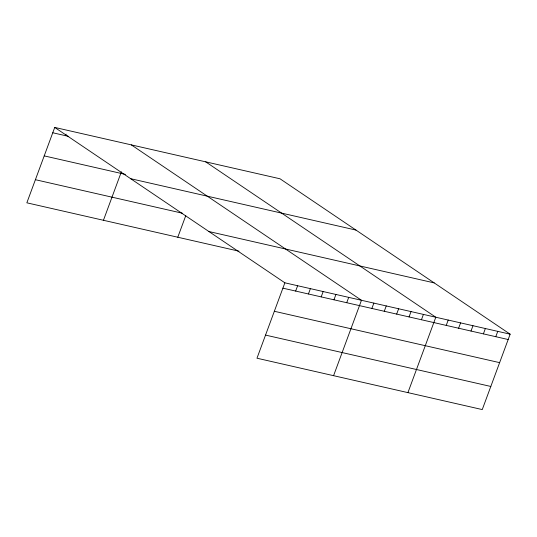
<?xml version="1.0" encoding="UTF-8"?>
<svg xmlns="http://www.w3.org/2000/svg" width="537" height="537" viewBox="0 0 537 537"><rect width="100%" height="100%" fill="white"/><g stroke="black" fill="none" stroke-linecap="round" stroke-linejoin="round"><path stroke-width="0.81" d="M54.74 127.423L284.872 282.818L256.981 358.213L482.26 409.577L510.15 334.182L280.019 178.787L54.74 127.423L26.85 202.818L238.965 251.182M65.527 135.68L66.091 134.149M103.446 220.284L121.375 171.806M177.787 237.233L185.768 215.659M295.659 291.067L297.639 285.724M308.426 293.981L310.406 288.637M321.193 296.894L323.167 291.551M333.96 299.8L335.934 294.457M346.727 302.714L348.701 297.37M333.578 375.678L361.468 300.277L131.337 144.889M371.879 308.446L373.859 303.103M384.27 311.272L386.244 305.929M396.662 314.098L398.635 308.755M409.053 316.924L411.027 311.581M421.444 319.75L423.418 314.407M407.919 392.628L435.809 317.233L205.678 161.838M446.22 325.402L448.2 320.059M458.611 328.221L460.592 322.878M471.003 331.047L472.976 325.704M483.394 333.873L485.367 328.53M495.785 336.699L497.759 331.356M52.76 132.767L68.723 136.405M44.215 155.884L125.45 174.404M130.686 178.7L355.964 230.071M35.402 179.7L182.466 213.236M208.927 231.534L434.205 282.898M284.872 282.818L510.15 334.182M282.898 288.161L508.177 339.525M274.347 311.279L499.625 362.643M265.533 335.095L490.811 386.459"/></g></svg>
